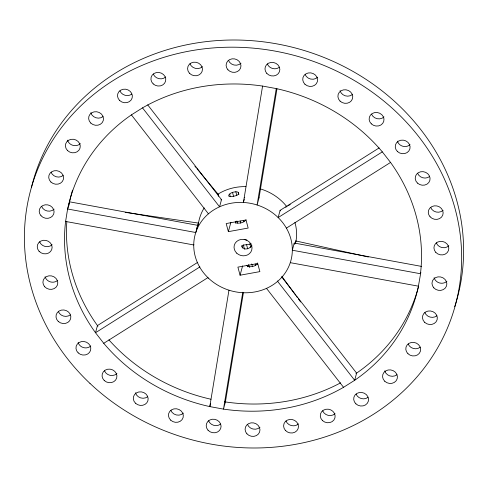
<?xml version="1.0" encoding="UTF-8"?>
<svg xmlns="http://www.w3.org/2000/svg" width="488" height="488" viewBox="0 0 488 488"><rect width="100%" height="100%" fill="white"/><g stroke="black" fill="none" stroke-linecap="round" stroke-linejoin="round"><path stroke-width="0.73" d="M420.851 272.304L418.417 286.175A179.621 162.394 15.1 0 1 354.672 380.292L343.546 387.307A179.621 162.394 15.1 0 1 223.48 409.109L209.797 406.595A179.621 162.394 15.1 0 1 103.743 343.308L95.514 332.743A179.621 162.394 15.1 0 1 65.599 221.442L67.484 209.779L69.583 201.825A179.621 162.394 15.1 0 1 72.535 190.125M368.355 256.999L295.838 240.956L295.643 242.28M198 225.249L198.159 224.236M228.964 290.189L209.797 406.595L210.572 403.722M421.65 266.424L294.264 243.048L292.324 250.228L420.461 273.738A179.621 162.394 15.1 0 0 390.546 162.437L382.317 151.872A179.621 162.394 15.1 0 0 276.269 88.584L262.581 86.071L243.408 202.483L243.774 201.135M276.269 88.584L257.097 204.99L259.036 197.811L276.971 88.914M243.475 292.275L225.419 401.929L223.48 409.109L242.774 292.251M198.238 223.772L198.366 223.071L125.203 212.359M68.832 205.692L68.973 204.917M69.119 204.143L69.583 201.825L197.719 225.334A49.605 44.847 15.1 0 0 196.499 229.915M198.366 223.071L195.786 232.52L67.649 209.01A179.621 162.394 15.1 0 1 131.394 114.887L142.514 107.872A179.621 162.394 15.1 0 1 262.581 86.071M193.858 244.5L193.736 244.952L65.599 221.442M208.565 213.378L208.443 213.829L131.394 114.887M218.343 196.267L218.703 194.925L196.853 168.586M199.799 266.607L199.677 267.052L95.514 332.743L97.454 325.563A179.621 162.394 15.1 0 1 66.819 221.796M147.724 104.889L221.503 199.629L219.569 206.814L142.514 107.872M228.36 231.654L226.188 223.559L245.995 219.966L248.166 228.055L228.36 231.654L230.879 222.314M243.896 200.684L244.256 199.342M244.622 197.994L244.744 197.542M240.072 275.22L237.894 267.125L257.701 263.532L259.878 271.621L240.072 275.22L242.591 265.881M379.115 147.931L280.094 210.377L278.154 217.563L382.317 151.872M277.739 280.905L277.617 281.356L354.672 380.292L356.606 373.113A179.621 162.394 15.1 0 0 418.423 287.066M295.069 243.817L295.838 240.956M251.881 245.189L251.338 246.123A12.279 10.413 -64.2 0 1 250.869 246.611L250.435 247.019A13.194 11.194 -64.2 0 1 248.679 248.368A9.052 8.18 15.1 0 1 245.36 248.971A12.932 7.948 56.4 0 1 242.646 247.703L241.816 245.897L243.378 244.994A12.932 10.968 -64.2 0 0 246.538 244.598A9.052 8.18 15.1 0 0 249.856 244A13.194 8.113 56.4 0 0 251.1 243.799M229.622 193.821C225.456 198.659 235.619 196.152 237.583 194.944C239.931 193.62 238.181 191.558 235.966 191.766C233.276 192.059 227.695 192.845 230.409 196.756M235.423 221.686L235.771 221.302M246.074 219.832C243.805 222.772 239.516 223.687 235.997 222.943L235.332 221.778L235.716 223.199M247.434 266.802L247.129 265.246M355.929 373.576L356.606 373.113L281.893 277.172M197.756 262.306L97.454 325.563L97.942 326.24M103.743 343.308L207.906 277.623M286.383 228.128L390.546 162.437M218.142 195.267L218.703 194.925M285.694 207.217L286.999 206.442M288.304 205.668L290.256 204.502M224.559 401.801L225.419 401.929A179.621 162.394 15.1 0 0 340.63 382.824M290.281 262.666L418.417 286.175M194.913 166.243L195.883 167.414M266.497 288.371L343.546 387.307M281.796 276.299L295.685 295.264M296.582 296.484L297.479 297.711M298.375 298.93L300.614 301.993M257.701 263.252C255.925 266.332 251.137 267.253 247.703 266.509L247.044 265.344M238.315 192.241L238.906 194.444M257.322 262.965L257.713 264.429M235.814 191.741L236.765 195.291M243.518 220.417L243.896 221.814M249.856 244L250.795 247.495M255.236 264.014L255.62 265.441M232.489 192.339L233.636 196.609M240.2 221.021L240.761 223.12M246.538 244.604L247.666 248.801M251.729 263.91L252.491 266.753M236.918 220.96L237.491 223.101M243.378 244.994L244.531 249.283M248.63 264.539L249.417 267.473M241.816 245.897L242.39 248.026M198.195 225.48A49.605 44.847 15.1 0 1 204.197 207.882M217.977 194.145A49.605 44.847 15.1 0 1 245.891 186.617M260.287 188.862A49.605 44.847 15.1 0 1 286.926 206.796M294.935 222.406A49.605 44.847 15.1 0 1 295.813 242.042M31.482 187.288A220.003 198.903 15.1 0 1 299.461 49.111A220.003 198.903 15.1 0 1 454.706 306.678M210.993 399.251A179.621 162.394 15.1 0 1 108.916 339.868M220.899 199.909A49.605 44.847 15.1 0 1 221.503 199.629M258.365 197.603A49.605 44.847 15.1 0 1 259.036 197.811M280.094 210.377A49.605 44.847 15.1 0 1 280.576 210.859M294.264 243.048A49.605 44.847 15.1 0 1 294.233 244.317M116.937 373.57A7.485 6.765 15.1 0 1 104.462 370.782M90.768 345.986A7.485 6.765 15.1 0 1 83.521 347.608A7.485 6.765 15.1 0 1 78.141 342.503M70.26 314.919A7.485 6.765 15.1 0 1 58.371 311.582M57.743 280.277A7.485 6.765 15.1 0 1 50.435 281.905A7.485 6.765 15.1 0 1 45.073 276.708M52.131 244.714A7.485 6.765 15.1 0 1 39.583 241.731M54.137 209.163A7.485 6.765 15.1 0 1 41.541 206.247M63.153 175.491A7.485 6.765 15.1 0 1 51.069 172.191M80.349 143.618A7.485 6.765 15.1 0 1 73.011 145.375A7.485 6.765 15.1 0 1 67.558 140.16M103.035 116.577A7.485 6.765 15.1 0 1 90.805 112.71M131.821 94.093A7.485 6.765 15.1 0 1 119.914 90.841M165.719 76.958A7.485 6.765 15.1 0 1 153.305 74.06M202.416 66.673A7.485 6.765 15.1 0 1 189.936 63.696M240.981 63.233A7.485 6.765 15.1 0 1 228.427 60.256M279.368 67.259A7.485 6.765 15.1 0 1 267.308 63.867M317.682 77.214A7.485 6.765 15.1 0 1 305.079 74.383M352.342 94.581A7.485 6.765 15.1 0 1 340.051 90.677M384.007 116.919A7.485 6.765 15.1 0 1 371.533 114.131M410.048 144.631A7.485 6.765 15.1 0 1 402.801 146.254A7.485 6.765 15.1 0 1 397.421 141.148M429.483 176.601A7.485 6.765 15.1 0 1 417.594 173.264M443.104 210.304A7.485 6.765 15.1 0 1 430.623 207.327M448.82 245.775A7.485 6.765 15.1 0 1 436.266 242.798M446.91 281.228A7.485 6.765 15.1 0 1 439.517 282.955A7.485 6.765 15.1 0 1 434.113 277.648M436.912 315.779A7.485 6.765 15.1 0 1 424.828 312.479M420.235 347.188A7.485 6.765 15.1 0 1 408.169 343.967M396.97 374.735A7.485 6.765 15.1 0 1 384.733 370.862M368.001 397.36A7.485 6.765 15.1 0 1 356.094 394.103M335.073 413.678A7.485 6.765 15.1 0 1 322.66 410.78M298.43 423.907A7.485 6.765 15.1 0 1 285.95 420.93M259.97 427.256A7.485 6.765 15.1 0 1 247.422 424.279M220.606 424.078A7.485 6.765 15.1 0 1 208.547 420.693M183.421 413.123A7.485 6.765 15.1 0 1 170.818 410.286M147.742 396.665A7.485 6.765 15.1 0 1 135.451 392.761M246.891 239.998A9.052 8.18 15.1 0 1 244.171 239.364M89.957 383.379A220.003 198.903 15.1 0 0 454.761 307.336A220.003 198.903 15.1 0 0 184.373 52.057A220.003 198.903 15.1 0 0 89.957 383.379M208.437 278.136A49.605 44.847 15.1 0 0 290.744 261.159A49.605 44.847 15.1 0 0 229.909 203.478A49.605 44.847 15.1 0 0 208.437 278.136M104.243 380.494A7.485 6.765 15.1 0 0 116.681 378.005A7.485 6.765 15.1 0 0 107.561 369.251A7.485 6.765 15.1 0 0 104.243 380.494M78.184 352.885A7.485 6.765 15.1 0 0 90.591 350.299A7.485 6.765 15.1 0 0 81.392 341.618A7.485 6.765 15.1 0 0 78.184 352.885M58.267 321.421A7.485 6.765 15.1 0 0 70.644 318.713A7.485 6.765 15.1 0 0 61.348 310.118A7.485 6.765 15.1 0 0 58.267 321.421M44.719 286.767A7.485 6.765 15.1 0 0 57.377 285.144A7.485 6.765 15.1 0 0 48.953 275.824A7.485 6.765 15.1 0 0 44.719 286.767M39.089 251.277A7.485 6.765 15.1 0 0 51.728 249.588A7.485 6.765 15.1 0 0 43.249 240.309A7.485 6.765 15.1 0 0 39.089 251.277M41.035 215.769A7.485 6.765 15.1 0 0 53.68 214.104A7.485 6.765 15.1 0 0 45.225 204.808A7.485 6.765 15.1 0 0 41.035 215.769M50.929 182.048A7.485 6.765 15.1 0 0 63.348 179.499A7.485 6.765 15.1 0 0 54.174 170.788A7.485 6.765 15.1 0 0 50.929 182.048M67.576 150.597A7.485 6.765 15.1 0 0 80.02 148.126A7.485 6.765 15.1 0 0 70.919 139.361A7.485 6.765 15.1 0 0 67.576 150.597M90.817 123.092A7.485 6.765 15.1 0 0 103.255 120.597A7.485 6.765 15.1 0 0 94.129 111.85A7.485 6.765 15.1 0 0 90.817 123.092M119.737 100.577A7.485 6.765 15.1 0 0 132.144 97.99A7.485 6.765 15.1 0 0 122.946 89.304A7.485 6.765 15.1 0 0 119.737 100.577M153.202 83.906A7.485 6.765 15.1 0 0 165.578 81.197A7.485 6.765 15.1 0 0 156.282 72.596A7.485 6.765 15.1 0 0 153.202 83.906M189.393 73.163A7.485 6.765 15.1 0 0 202.05 71.535A7.485 6.765 15.1 0 0 193.626 62.22A7.485 6.765 15.1 0 0 189.393 73.163M227.933 69.796A7.485 6.765 15.1 0 0 240.572 68.106A7.485 6.765 15.1 0 0 232.099 58.834A7.485 6.765 15.1 0 0 227.933 69.796M266.802 73.389A7.485 6.765 15.1 0 0 279.447 71.724A7.485 6.765 15.1 0 0 270.993 62.433A7.485 6.765 15.1 0 0 266.802 73.389M304.939 84.241A7.485 6.765 15.1 0 0 317.359 81.691A7.485 6.765 15.1 0 0 308.184 72.98A7.485 6.765 15.1 0 0 304.939 84.241M340.069 101.114A7.485 6.765 15.1 0 0 352.513 98.649A7.485 6.765 15.1 0 0 343.412 89.883A7.485 6.765 15.1 0 0 340.069 101.114M371.313 123.842A7.485 6.765 15.1 0 0 383.751 121.353A7.485 6.765 15.1 0 0 374.631 112.6A7.485 6.765 15.1 0 0 371.313 123.842M397.464 151.53A7.485 6.765 15.1 0 0 409.877 148.944A7.485 6.765 15.1 0 0 400.678 140.263A7.485 6.765 15.1 0 0 397.464 151.53M417.49 183.104A7.485 6.765 15.1 0 0 429.867 180.395A7.485 6.765 15.1 0 0 420.571 171.794A7.485 6.765 15.1 0 0 417.49 183.104M430.08 216.794A7.485 6.765 15.1 0 0 442.738 215.171A7.485 6.765 15.1 0 0 434.314 205.851A7.485 6.765 15.1 0 0 430.08 216.794M435.772 252.345A7.485 6.765 15.1 0 0 448.411 250.649A7.485 6.765 15.1 0 0 439.938 241.377A7.485 6.765 15.1 0 0 435.772 252.345M433.801 287.829A7.485 6.765 15.1 0 0 446.447 286.163A7.485 6.765 15.1 0 0 437.998 276.873A7.485 6.765 15.1 0 0 433.801 287.829M424.688 322.342A7.485 6.765 15.1 0 0 437.108 319.786A7.485 6.765 15.1 0 0 427.933 311.082A7.485 6.765 15.1 0 0 424.688 322.342M407.962 353.721A7.485 6.765 15.1 0 0 420.406 351.256A7.485 6.765 15.1 0 0 411.305 342.485A7.485 6.765 15.1 0 0 407.962 353.721M384.745 381.244A7.485 6.765 15.1 0 0 397.183 378.755A7.485 6.765 15.1 0 0 388.064 370.002A7.485 6.765 15.1 0 0 384.745 381.244M355.911 403.844A7.485 6.765 15.1 0 0 368.324 401.258A7.485 6.765 15.1 0 0 359.125 392.572A7.485 6.765 15.1 0 0 355.911 403.844M322.556 420.625A7.485 6.765 15.1 0 0 334.927 417.917A7.485 6.765 15.1 0 0 325.636 409.316A7.485 6.765 15.1 0 0 322.556 420.625M285.413 430.398A7.485 6.765 15.1 0 0 298.064 428.775A7.485 6.765 15.1 0 0 289.646 419.454A7.485 6.765 15.1 0 0 285.413 430.398M246.928 433.82A7.485 6.765 15.1 0 0 259.567 432.13A7.485 6.765 15.1 0 0 251.088 422.852A7.485 6.765 15.1 0 0 246.928 433.82M208.034 430.209A7.485 6.765 15.1 0 0 220.68 428.543A7.485 6.765 15.1 0 0 212.231 419.253A7.485 6.765 15.1 0 0 208.034 430.209M170.678 420.15A7.485 6.765 15.1 0 0 183.098 417.594A7.485 6.765 15.1 0 0 173.929 408.889A7.485 6.765 15.1 0 0 170.678 420.15M135.469 403.198A7.485 6.765 15.1 0 0 147.913 400.733A7.485 6.765 15.1 0 0 138.812 391.968A7.485 6.765 15.1 0 0 135.469 403.198M236.735 253.174A9.052 8.18 15.1 0 0 251.741 250.051A9.052 8.18 15.1 0 0 240.621 239.547A9.052 8.18 15.1 0 0 236.735 253.174"/></g></svg>
